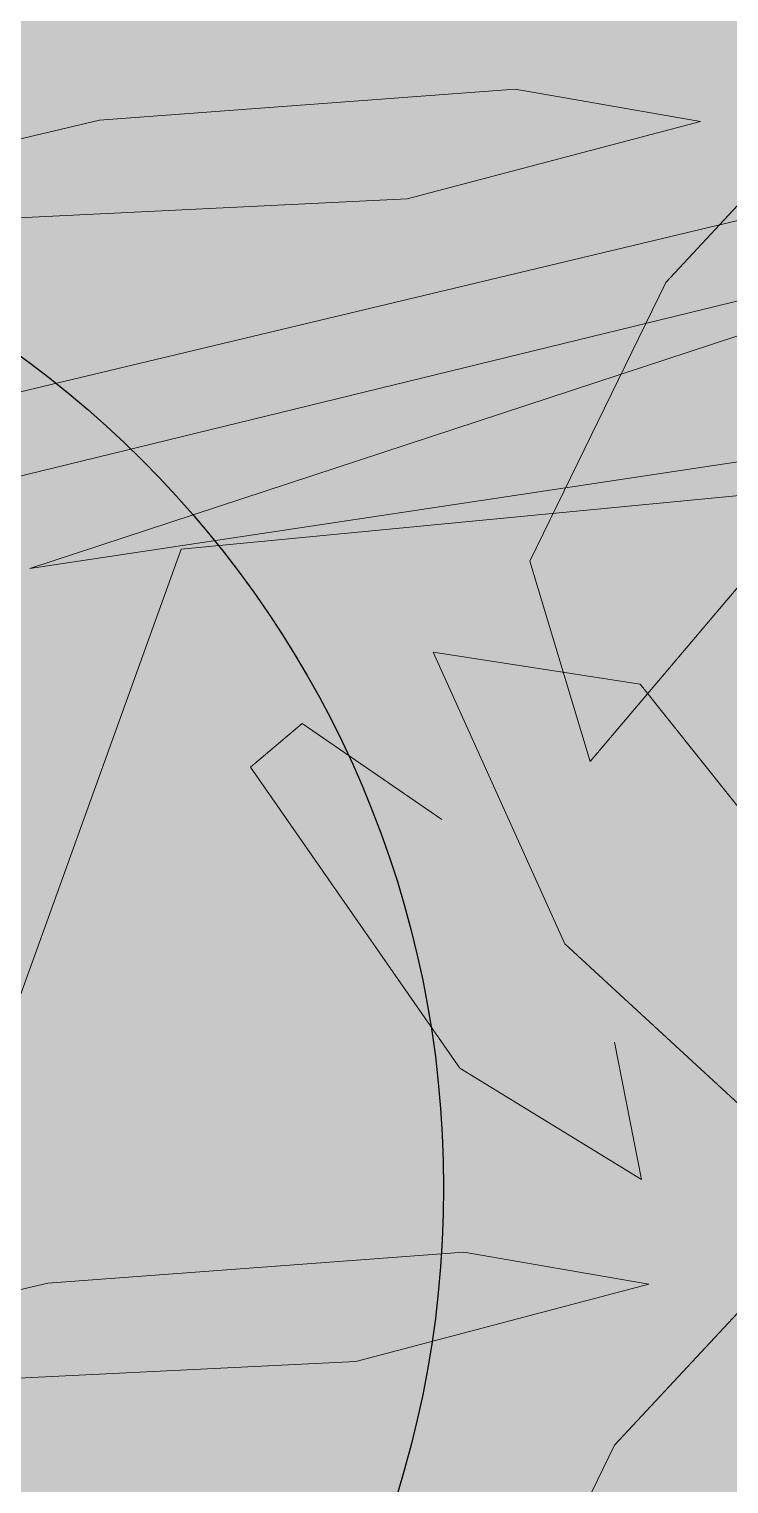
# Model space of a CAD drawing. Header units: metres. Extents: x 349703 to 349913, y 9282546 to 9282694.
# Drawn here: x 349798.9814 to 349799.131, y 9282625.9666 to 9282626.2777 of the extents above; entities that cross this region are included whole.
import ezdxf

# ---------------------------------------------------------------- set-up
doc = ezdxf.new("R2010")
doc.units = ezdxf.units.M
doc.header["$LTSCALE"] = 0.25
for name, color, linetype, lineweight in [('AREA-VERDE', 3, 'CONTINUOUS', 9), ('ARQ-FONDO', 253, 'CONTINUOUS', 9), ('LLORAD-SIMB', 1, 'CONTINUOUS', 25)]:
    doc.layers.add(name, color=color, linetype=linetype, lineweight=lineweight)

# ---------------------------------------------------------------- blocks, each defined once
blk = doc.blocks.new('ARR2')
at = {"layer": 'ARQ-FONDO', "lineweight": 5}
for p, q in [((2740.6102, 1214.36464), (2740.73869, 1214.37423)), ((2740.73869, 1214.37423), (2740.79589, 1214.36432)), ((2740.93517, 1214.36421), (2740.29447, 1214.21106)), ((2740.53683, 1214.34739), (2740.6102, 1214.36464)), ((2740.79589, 1214.36432), (2740.70533, 1214.34042)), ((2740.7852, 1214.31454), (2740.83107, 1214.36384)), ((2740.70533, 1214.34042), (2740.53826, 1214.3322)), ((2740.33455, 1214.19325), (2740.93581, 1214.34023)), ((2740.93581, 1214.34023), (2740.5887, 1214.22613)), ((2740.7432, 1214.22841), (2740.7852, 1214.31454)), ((2740.5887, 1214.22613), (2740.92342, 1214.27661)), ((2740.63544, 1214.23213), (2740.91136, 1214.25856)), ((2740.82567, 1214.24195), (2740.76184, 1214.16646)), ((2740.63544, 1214.23213), (2740.37715, 1213.51517)), ((2740.76184, 1214.16646), (2740.7432, 1214.22841)), ((2740.71336, 1214.20021), (2740.7773, 1214.19039)), ((2740.75405, 1214.11012), (2740.71336, 1214.20021)), ((2740.7773, 1214.19039), (2740.83699, 1214.11542)), ((2740.65688, 1214.16475), (2740.67286, 1214.17817)), ((2740.67286, 1214.17817), (2740.71604, 1214.14856)), ((2740.72156, 1214.07167), (2740.65688, 1214.16475)), ((2740.82525, 1214.04431), (2740.75405, 1214.11012)), ((2740.76932, 1214.07967), (2740.77768, 1214.03729)), ((2740.77768, 1214.03729), (2740.72156, 1214.07167)), ((2740.59432, 1214.00522), (2740.72281, 1214.01481)), ((2740.72281, 1214.01481), (2740.78001, 1214.0049)), ((2740.52094, 1213.98797), (2740.59432, 1214.00522)), ((2740.78001, 1214.0049), (2740.68944, 1213.98099)), ((2740.76932, 1213.95512), (2740.81519, 1214.00442)), ((2740.68944, 1213.98099), (2740.52238, 1213.97277)), ((2740.72732, 1213.86899), (2740.76932, 1213.95512))]:
    blk.add_line(p, q, dxfattribs=at)

msp = doc.modelspace()

# ---------------------------------------------------------------- hatches: boundary and pattern name
at = {"layer": 'AREA-VERDE', "lineweight": 0, "true_color": 0xc4e4b2, "transparency": 33554687}
h = msp.add_hatch(color=3, dxfattribs=at)
h.dxf.hatch_style = 1
h.paths.add_polyline_path([(349810.34134, 9282626.72458), (349798.27596, 9282626.71695), (349798.27596, 9282620.77184), (349810.34134, 9282620.77946)])
h.paths.add_polyline_path([(349799.27596, 9282625.71695), (349809.69309, 9282625.71695), (349809.69309, 9282621.77184), (349799.27596, 9282621.77184)], flags=16)

# ---------------------------------------------------------------- linework, layer by layer
at = {"layer": 'LLORAD-SIMB'}
msp.add_circle((349798.85, 9282626.03), 0.22, dxfattribs=at)

# ---------------------------------------------------------------- block references
at = {"layer": 'ARQ-FONDO', "xscale": 0.6917913537138002, "yscale": 0.6917913537138002, "zscale": 0.6917913537138002}
msp.add_blockref('ARR2', (347903.06598, 9281786.17126), dxfattribs=at)

doc.saveas('drawing.dxf')
